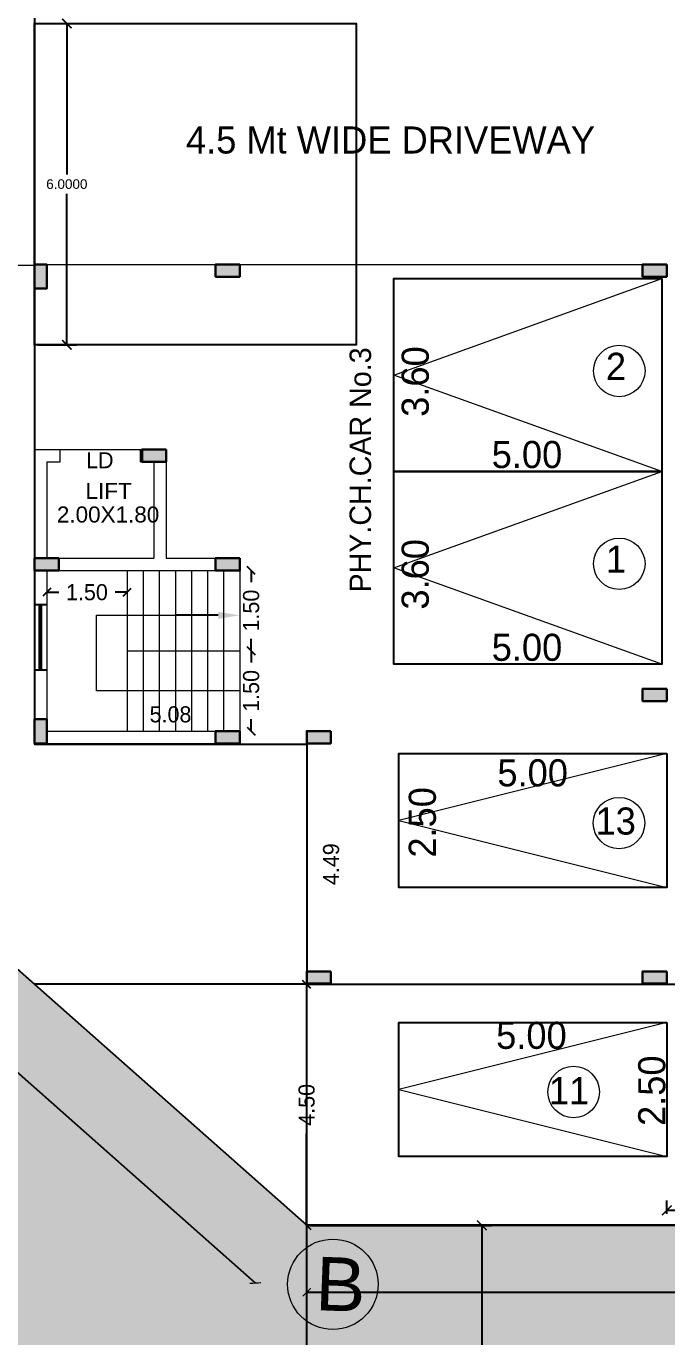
# Model space of a CAD drawing. Header units: metres. Extents: x -1560950 to -1560484, y 42726 to 42890.
# Drawn here: x -1560745.57 to -1560733.62, y 42796.52 to 42820.99 of the extents above; entities that cross this region are included whole.
import ezdxf
from ezdxf import colors
from ezdxf.entities.mleader import LeaderData, LeaderLine
from ezdxf.math import Vec2, Vec3

# ---------------------------------------------------------------- set-up
doc = ezdxf.new("R2010")
doc.units = ezdxf.units.M
doc.header["$LTSCALE"] = 750
doc.header["$MEASUREMENT"] = 0
doc.header["$PDMODE"] = 35
doc.header["$PDSIZE"] = 50
doc.linetypes.add('DASHED2', pattern=[0.375, 0.25, -0.125])
doc.layers.get('0').update_dxf_attribs({"lineweight": 5})
doc.layers.get('Defpoints').update_dxf_attribs({"lineweight": 0})
for name, color, linetype, plot in [('ANGULAR_PARKING_SLOT_1', 6, 'Continuous', False), ('DRIVE_WAY', 30, 'Continuous', False), ('TWO_WHEELER_DRIVE_WAY', 6, 'Continuous', False)]:
    doc.layers.add(name, color=color, linetype=linetype, plot=plot)
for name, color, linetype, lineweight in [('BLK_1_LVL_0_BLDG_FOOT_PRINT', 1, 'Continuous', 5), ('NOTIFIED_ROAD', 183, 'Continuous', 13), ('SUPER_IMPOSED', 7, 'Continuous', 5), ('wall', 7, 'Continuous', 30)]:
    doc.layers.add(name, color=color, linetype=linetype, lineweight=lineweight)
for name, color, linetype in [('BLK_1_LVL_0_FRONT_SETBACK', 2, 'Continuous'), ('BLK_1_LVL_0_SIDE_SETBACK1', 171, 'Continuous'), ('PLOT_BOUNDARY', 70, 'Continuous'), ('ROAD_WIDTH', 7, 'Continuous')]:
    doc.layers.add(name, color=color, linetype=linetype)
doc.styles.add('HP-12', font='palab.ttf', dxfattribs={"height": 14})
doc.styles.get("Standard").update_dxf_attribs({"font": 'arial.ttf'})
doc.styles.add('sunahari', font='framd.ttf', dxfattribs={"height": 0.3})
doc.dimstyles.new('Civil Mt', dxfattribs={"dimtxt": 0.3, "dimasz": 0.15, "dimexe": 0, "dimexo": 0, "dimgap": 0.1, "dimtad": 0, "dimzin": 0, "dimdsep": 46, "dimtxsty": 'Standard', "dimblk": 'ARCHTICK', "dimcen": 0, "dimse1": 1, "dimse2": 1, "dimclrd": 253, "dimadec": 0, "dimazin": 3, "dimtfac": 1, "dimtofl": 0, "dimtmove": 1, "dimatfit": 3, "dimfxl": 0, "dimfrac": 2, "dimtolj": 1, "dimtzin": 0, "dimarcsym": 0})
doc.dimstyles.new('CIVIL Mt.', dxfattribs={"dimscale": 0, "dimtxt": 0.2, "dimasz": 0.15, "dimexe": 0.18, "dimexo": 0.0625, "dimgap": 0.1, "dimtad": 0, "dimzin": 0, "dimdsep": 46, "dimtxsty": 'sunahari', "dimblk": 'OBLIQUE', "dimcen": 0.09, "dimse1": 1, "dimse2": 1, "dimclrd": 253, "dimclrt": 4, "dimadec": 0, "dimazin": 0, "dimtfac": 1, "dimtofl": 0, "dimtmove": 1, "dimatfit": 3, "dimfxl": 0, "dimfrac": 2, "dimtolj": 1, "dimtzin": 0, "dimarcsym": 0})
doc.dimstyles.new('CIVIL Mt.1', dxfattribs={"dimscale": 0, "dimtxt": 0.4, "dimasz": 0.15, "dimexe": 0.18, "dimexo": 0.0625, "dimgap": 0.1, "dimtad": 0, "dimzin": 0, "dimdsep": 46, "dimtxsty": 'sunahari', "dimblk": 'OBLIQUE', "dimcen": 0.09, "dimse1": 1, "dimse2": 1, "dimclrd": 253, "dimclrt": 4, "dimadec": 0, "dimazin": 0, "dimtfac": 1, "dimtofl": 0, "dimtmove": 1, "dimatfit": 3, "dimfxl": 0, "dimfrac": 2, "dimtolj": 1, "dimtzin": 0, "dimarcsym": 0})
doc.dimstyles.new('CIVIL Mt.1SITE', dxfattribs={"dimscale": 0, "dimtxt": 0.6, "dimasz": 0.15, "dimexe": 0.18, "dimexo": 0.0625, "dimgap": 0.1, "dimtad": 0, "dimzin": 0, "dimdsep": 46, "dimtxsty": 'sunahari', "dimblk": 'OBLIQUE', "dimcen": 0.09, "dimse1": 1, "dimse2": 1, "dimsd1": 1, "dimsd2": 1, "dimclrd": 253, "dimclrt": 7, "dimadec": 0, "dimazin": 0, "dimtfac": 1, "dimtofl": 0, "dimtmove": 1, "dimatfit": 3, "dimfxl": 0, "dimfrac": 2, "dimtolj": 1, "dimtzin": 0, "dimarcsym": 0})
doc.dimstyles.get("Standard").update_dxf_attribs({"dimtxt": 0.18, "dimasz": 0.18, "dimexe": 0.18, "dimexo": 0.0625, "dimgap": 0.09, "dimtad": 1, "dimtih": 1, "dimtoh": 1, "dimdec": 4, "dimzin": 0, "dimdsep": 46, "dimtxsty": 'Standard', "dimblk": 'ARCHTICK', "dimcen": 0.09, "dimadec": 0, "dimazin": 0, "dimtfac": 1, "dimtdec": 4, "dimtofl": 0, "dimtmove": 0, "dimatfit": 3, "dimldrblk": 'ARCHTICK', "dimfxl": 0, "dimtolj": 1, "dimtzin": 0, "dimarcsym": 0})
doc.dimstyles.new('STANDARD$0', dxfattribs={"dimtxt": 12, "dimasz": 3, "dimexe": 0, "dimexo": 0, "dimgap": 0, "dimtad": 0, "dimtih": 1, "dimtoh": 1, "dimdec": 1, "dimzin": 0, "dimdsep": 46, "dimlunit": 4, "dimtxsty": 'HP-12', "dimblk": 'ARCHTICK', "dimcen": 0, "dimclrd": 21, "dimclre": 2, "dimclrt": 1, "dimadec": 0, "dimazin": 0, "dimtfac": 1, "dimtdec": 1, "dimtofl": 0, "dimtmove": 1, "dimatfit": 2, "dimldrblk": 'DOTSMALL', "dimfxl": 0, "dimfrac": 1, "dimtolj": 1, "dimtzin": 0, "dimlwd": -1, "dimlwe": -1, "dimarcsym": 0})

# ---------------------------------------------------------------- blocks, each defined once
blk = doc.blocks.new('_ArchTick')
at = {"color": 0, "linetype": 'ByBlock', "const_width": 0.15}
blk.add_lwpolyline([(-0.5, -0.5), (0.5, 0.5)], dxfattribs=at)
blk = doc.blocks.new('*D1085')
at = {"color": 253, "lineweight": -2, "ltscale": 0.25}
for p, q in [((-1560740.339, 42797.353), (-1560729.747, 42797.353)), ((-1560717.939, 42797.353), (-1560728.53, 42797.353))]:
    blk.add_line(p, q, dxfattribs=at)
at = {"layer": 'Defpoints', "color": 0, "ltscale": 0.25}
for p in [(-1560740.339, 42798.602), (-1560717.939, 42798.602), (-1560740.339, 42797.353)]:
    blk.add_point(p, dxfattribs=at)
at = {"color": 253, "lineweight": -2, "ltscale": 0.25, "xscale": 0.15, "yscale": 0.15, "zscale": 0.15, "rotation": 180}
blk.add_blockref('_ArchTick', (-1560740.339, 42797.353), dxfattribs=at)
at = {"color": 253, "lineweight": -2, "ltscale": 0.25, "xscale": 0.15, "yscale": 0.15, "zscale": 0.15}
blk.add_blockref('_ArchTick', (-1560717.939, 42797.353), dxfattribs=at)
at = {"color": 0, "ltscale": 0.25, "insert": (-1560729.139, 42797.353), "char_height": 0.3, "attachment_point": 5}
blk.add_mtext('\\A1;22.40', dxfattribs=at)
blk = doc.blocks.new('*D1086')
at = {"color": 253, "lineweight": -2, "ltscale": 0.25}
for p, q in [((-1560781.865, 42833.464), (-1560762.033, 42815.896)), ((-1560741.294, 42797.524), (-1560761.126, 42815.092))]:
    blk.add_line(p, q, dxfattribs=at)
at = {"layer": 'Defpoints', "color": 0, "ltscale": 0.25}
for p in [(-1560780.909, 42834.542), (-1560781.865, 42833.464), (-1560740.339, 42798.602)]:
    blk.add_point(p, dxfattribs=at)
at = {"color": 253, "lineweight": -2, "ltscale": 0.25, "xscale": 0.15, "yscale": 0.15, "zscale": 0.15}
for p, rotation in [((-1560781.865, 42833.464), 138.4640682756164), ((-1560741.294, 42797.524), 318.4640682756164)]:
    blk.add_blockref('_ArchTick', p, dxfattribs=dict(at, rotation=rotation))
at = {"color": 0, "ltscale": 0.25, "insert": (-1560761.579, 42815.494), "char_height": 0.3, "attachment_point": 5, "rotation": 318.4641}
blk.add_mtext('\\A1;54.20', dxfattribs=at)
blk = doc.blocks.new('*D1101')
at = {"layer": 'Defpoints', "color": 0, "ltscale": 0.25}
for p in [(-1560745.418, 42808.142), (-1560745.418, 42807.589), (-1560740.339, 42807.589)]:
    blk.add_point(p, dxfattribs=at)
at = {"color": 7, "ltscale": 0.25, "insert": (-1560742.879, 42808.142), "char_height": 0.3, "attachment_point": 5, "style": 'sunahari'}
blk.add_mtext('\\A1;5.08', dxfattribs=at)
blk = doc.blocks.new('_Oblique')
at = {"color": 0, "linetype": 'ByBlock', "lineweight": -2}
blk.add_line((-0.5, -0.5), (0.5, 0.5), dxfattribs=at)
blk = doc.blocks.new('*D1102')
at = {"layer": 'Defpoints', "color": 0, "ltscale": 0.25}
for p in [(-1560740.339, 42807.589), (-1560739.882, 42807.589), (-1560740.339, 42803.102)]:
    blk.add_point(p, dxfattribs=at)
at = {"color": 7, "ltscale": 0.25, "insert": (-1560739.882, 42805.346), "char_height": 0.3, "attachment_point": 5, "rotation": 90, "style": 'sunahari'}
blk.add_mtext('\\A1;4.49', dxfattribs=at)
blk = doc.blocks.new('*D1103')
at = {"layer": 'Defpoints', "color": 0, "ltscale": 0.25}
for p in [(-1560723.891, 42803.758), (-1560740.339, 42803.102), (-1560723.891, 42803.102)]:
    blk.add_point(p, dxfattribs=at)
at = {"color": 7, "ltscale": 0.25, "insert": (-1560732.115, 42803.758), "char_height": 0.3, "attachment_point": 5, "style": 'sunahari'}
blk.add_mtext('\\A1;16.45', dxfattribs=at)
blk = doc.blocks.new('*D1106')
at = {"color": 253, "lineweight": -2, "ltscale": 0.25}
for p, q in [((-1560740.339, 42803.102), (-1560740.339, 42801.387)), ((-1560740.339, 42798.602), (-1560740.339, 42800.318))]:
    blk.add_line(p, q, dxfattribs=at)
at = {"layer": 'Defpoints', "color": 0, "ltscale": 0.25}
for p in [(-1560740.339, 42803.102), (-1560740.339, 42798.602), (-1560740.339, 42798.602)]:
    blk.add_point(p, dxfattribs=at)
at = {"color": 253, "lineweight": -2, "ltscale": 0.25, "xscale": 0.15, "yscale": 0.15, "zscale": 0.15}
for p, rotation in [((-1560740.339, 42803.102), 90), ((-1560740.339, 42798.602), 270)]:
    blk.add_blockref('_Oblique', p, dxfattribs=dict(at, rotation=rotation))
at = {"color": 4, "ltscale": 0.25, "insert": (-1560740.339, 42800.852), "char_height": 0.3, "attachment_point": 5, "rotation": 90, "style": 'sunahari'}
blk.add_mtext('\\A1;4.50', dxfattribs=at)
blk = doc.blocks.new('*D1260')
at = {"layer": 'Defpoints', "color": 0}
for p in [(-1560740.339, 42798.602), (-1560740.339, 42771.402), (-1560737.073, 42771.402)]:
    blk.add_point(p, dxfattribs=at)
at = {"layer": 'NOTIFIED_ROAD', "color": 0, "lineweight": -2}
for p, q in [((-1560740.276, 42798.602), (-1560736.893, 42798.602)), ((-1560737.073, 42798.602), (-1560737.073, 42785.184)), ((-1560737.073, 42771.402), (-1560737.073, 42784.821)), ((-1560740.276, 42771.402), (-1560736.893, 42771.402))]:
    blk.add_line(p, q, dxfattribs=at)
at = {"layer": 'NOTIFIED_ROAD', "color": 0, "lineweight": -2, "xscale": 0.18, "yscale": 0.18, "zscale": 0.18}
for p, rotation in [((-1560737.073, 42798.602), 90), ((-1560737.073, 42771.402), 270)]:
    blk.add_blockref('_ArchTick', p, dxfattribs=dict(at, rotation=rotation))
at = {"layer": 'NOTIFIED_ROAD', "color": 0, "insert": (-1560737.073, 42785.002), "char_height": 0.18, "attachment_point": 5}
blk.add_mtext('\\A1;27.2000', dxfattribs=at)
blk = doc.blocks.new('*D1261')
at = {"layer": 'Defpoints', "color": 0}
for p in [(-1560729.121, 42798.883), (-1560733.621, 42798.753), (-1560729.121, 42798.753)]:
    blk.add_point(p, dxfattribs=at)
at = {"layer": 'TWO_WHEELER_DRIVE_WAY', "color": 0}
for p, q in [((-1560733.621, 42798.816), (-1560733.621, 42799.063)), ((-1560729.121, 42798.816), (-1560729.121, 42799.063))]:
    blk.add_line(p, q, dxfattribs=at)
at = {"layer": 'TWO_WHEELER_DRIVE_WAY'}
for p, q in [((-1560733.621, 42798.883), (-1560731.657, 42798.883)), ((-1560729.121, 42798.883), (-1560731.086, 42798.883))]:
    blk.add_line(p, q, dxfattribs=at)
at = {"layer": 'TWO_WHEELER_DRIVE_WAY', "xscale": 0.18, "yscale": 0.18, "zscale": 0.18, "rotation": 180}
blk.add_blockref('_ArchTick', (-1560733.621, 42798.883), dxfattribs=at)
at = {"layer": 'TWO_WHEELER_DRIVE_WAY', "xscale": 0.18, "yscale": 0.18, "zscale": 0.18}
blk.add_blockref('_ArchTick', (-1560729.121, 42798.883), dxfattribs=at)
at = {"layer": 'TWO_WHEELER_DRIVE_WAY', "color": 0, "lineweight": -2, "insert": (-1560731.371, 42798.883), "char_height": 14, "attachment_point": 5, "style": 'HP-12'}
blk.add_mtext('\\A1;{\\H0.0071429x;4.5000}', dxfattribs=at)
blk = doc.blocks.new('_DotSmall')
at = {"color": 0, "linetype": 'ByBlock', "const_width": 0.5}
blk.add_lwpolyline([(-0.0625, 0, 1), (0.0625, 0, 1)], format="xyb", close=True, dxfattribs=at)
blk = doc.blocks.new('A$C1C442E2B')
at = {"ltscale": 0.25}
h = blk.add_hatch(color=43, dxfattribs=at)
h.dxf.hatch_style = 1
h.paths.add_polyline_path([(0.23, 0.45), (0, 0.45), (0, 0), (0.23, 0)])
at = {"layer": 'wall', "color": 240, "ltscale": 0.25}
blk.add_lwpolyline([(0, 0.45), (0.23, 0.45), (0.23, 0), (0, 0)], close=True, dxfattribs=at)
blk = doc.blocks.new('*D1266')
at = {"color": 253, "lineweight": -2, "ltscale": 0.25}
for p, q in [((-1560741.374, 42810.832), (-1560741.374, 42810.609)), ((-1560741.374, 42809.332), (-1560741.374, 42809.555))]:
    blk.add_line(p, q, dxfattribs=at)
at = {"layer": 'Defpoints', "color": 0, "ltscale": 0.25}
for p in [(-1560741.588, 42810.832), (-1560741.374, 42810.832), (-1560741.588, 42809.332)]:
    blk.add_point(p, dxfattribs=at)
at = {"color": 253, "lineweight": -2, "ltscale": 0.25, "xscale": 0.15, "yscale": 0.15, "zscale": 0.15}
for p, rotation in [((-1560741.374, 42810.832), 90), ((-1560741.374, 42809.332), 270)]:
    blk.add_blockref('_Oblique', p, dxfattribs=dict(at, rotation=rotation))
at = {"color": 4, "ltscale": 0.25, "insert": (-1560741.374, 42810.082), "char_height": 0.3, "attachment_point": 5, "rotation": 90, "style": 'sunahari'}
blk.add_mtext('\\A1;1.50', dxfattribs=at)
blk = doc.blocks.new('*D1267')
at = {"color": 253, "lineweight": -2, "ltscale": 0.25}
for p, q in [((-1560741.374, 42809.332), (-1560741.374, 42809.109)), ((-1560741.374, 42807.832), (-1560741.374, 42808.055))]:
    blk.add_line(p, q, dxfattribs=at)
at = {"layer": 'Defpoints', "color": 0, "ltscale": 0.25}
for p in [(-1560741.588, 42809.332), (-1560741.588, 42807.832), (-1560741.374, 42807.832)]:
    blk.add_point(p, dxfattribs=at)
at = {"color": 253, "lineweight": -2, "ltscale": 0.25, "xscale": 0.15, "yscale": 0.15, "zscale": 0.15}
for p, rotation in [((-1560741.374, 42809.332), 90), ((-1560741.374, 42807.832), 270)]:
    blk.add_blockref('_Oblique', p, dxfattribs=dict(at, rotation=rotation))
at = {"color": 4, "ltscale": 0.25, "insert": (-1560741.374, 42808.582), "char_height": 0.3, "attachment_point": 5, "rotation": 90, "style": 'sunahari'}
blk.add_mtext('\\A1;1.50', dxfattribs=at)
blk = doc.blocks.new('*D1268')
at = {"color": 253, "lineweight": -2, "ltscale": 0.25}
for p, q in [((-1560745.188, 42810.423), (-1560744.965, 42810.423)), ((-1560743.688, 42810.423), (-1560743.912, 42810.423))]:
    blk.add_line(p, q, dxfattribs=at)
at = {"layer": 'Defpoints', "color": 0, "ltscale": 0.25}
for p in [(-1560745.188, 42810.832), (-1560743.688, 42810.832), (-1560745.188, 42810.423)]:
    blk.add_point(p, dxfattribs=at)
at = {"color": 253, "lineweight": -2, "ltscale": 0.25, "xscale": 0.15, "yscale": 0.15, "zscale": 0.15, "rotation": 180}
blk.add_blockref('_Oblique', (-1560745.188, 42810.423), dxfattribs=at)
at = {"color": 253, "lineweight": -2, "ltscale": 0.25, "xscale": 0.15, "yscale": 0.15, "zscale": 0.15}
blk.add_blockref('_Oblique', (-1560743.688, 42810.423), dxfattribs=at)
at = {"color": 4, "ltscale": 0.25, "insert": (-1560744.438, 42810.423), "char_height": 0.3, "attachment_point": 5, "style": 'sunahari'}
blk.add_mtext('\\A1;1.50', dxfattribs=at)
blk = doc.blocks.new('*D1270')
at = {"layer": 'Defpoints', "color": 0, "ltscale": 0.2}
for p in [(-1560745.418, 42821.044), (-1560745.418, 42815.044), (-1560744.813, 42815.044)]:
    blk.add_point(p, dxfattribs=at)
at = {"layer": 'DRIVE_WAY', "color": 0, "lineweight": -2, "ltscale": 0.2}
for p, q in [((-1560745.356, 42821.044), (-1560744.633, 42821.044)), ((-1560744.813, 42821.044), (-1560744.813, 42818.226)), ((-1560744.813, 42815.044), (-1560744.813, 42817.862)), ((-1560745.356, 42815.044), (-1560744.633, 42815.044))]:
    blk.add_line(p, q, dxfattribs=at)
at = {"layer": 'DRIVE_WAY', "color": 0, "lineweight": -2, "ltscale": 0.2, "xscale": 0.18, "yscale": 0.18, "zscale": 0.18}
for p, rotation in [((-1560744.813, 42821.044), 90), ((-1560744.813, 42815.044), 270)]:
    blk.add_blockref('_ArchTick', p, dxfattribs=dict(at, rotation=rotation))
at = {"layer": 'DRIVE_WAY', "color": 0, "ltscale": 0.2, "insert": (-1560744.813, 42818.044), "char_height": 0.18, "attachment_point": 5}
blk.add_mtext('\\A1;6.0000', dxfattribs=at)

msp = doc.modelspace()

# ---------------------------------------------------------------- hatches: boundary and pattern name
at = {"ltscale": 0.25}
h = msp.add_hatch(color=51, dxfattribs=at)
h.dxf.hatch_style = 1
h.paths.add_polyline_path([(-1560780.90942, 42834.54193), (-1560781.13381, 42841.9069), (-1560783.30173, 42841.9069), (-1560783.46555, 42841.07356), (-1560783.5996, 42842.87418), (-1560783.77833, 42841.87714), (-1560786.20356, 42841.84093), (-1560786.06482, 42835.43519), (-1560785.97807, 42834.01991), (-1560796.03023, 42833.82168), (-1560795.95371, 42829.9412), (-1560794.69491, 42829.5784), (-1560797.40615, 42829.2398), (-1560795.92949, 42829.02212), (-1560795.84672, 42825.3148), (-1560785.45214, 42825.44016), (-1560785.33808, 42823.57958), (-1560785.59011, 42818.42416), (-1560783.32398, 42818.42416), (-1560783.01106, 42819.782), (-1560783.05737, 42817.57274), (-1560782.793, 42818.53057), (-1560780.29026, 42818.6203), (-1560779.98707, 42824.07298), (-1560743.10247, 42790.55106), (-1560712.32124, 42790.32847), (-1560712.32124, 42794.28709), (-1560713.42433, 42794.66141), (-1560711.3014, 42794.86936), (-1560712.39901, 42795.1908), (-1560712.39901, 42798.60248), (-1560717.93855, 42798.60248), (-1560740.33855, 42798.60248)])

# ---------------------------------------------------------------- linework, layer by layer
at = {"color": 0, "ltscale": 0.25}
for p, q in [((-1560745.41846, 42825.65726), (-1560745.41846, 42807.60176)), ((-1560760.57808, 42816.53154), (-1560745.41846, 42816.53154)), ((-1560745.41846, 42816.54404), (-1560733.62115, 42816.54404)), ((-1560745.41846, 42813.09176), (-1560742.95846, 42813.09176)), ((-1560744.93846, 42812.86176), (-1560744.93846, 42813.09176)), ((-1560743.43846, 42812.86176), (-1560743.43846, 42813.09176)), ((-1560742.95846, 42813.09176), (-1560742.95846, 42811.06176)), ((-1560745.18846, 42812.86176), (-1560745.18846, 42811.06176)), ((-1560745.18846, 42812.86176), (-1560744.93846, 42812.86176)), ((-1560743.43846, 42812.86176), (-1560743.18846, 42812.86176)), ((-1560743.18846, 42812.86176), (-1560743.18846, 42811.06176)), ((-1560745.18846, 42811.06176), (-1560743.18846, 42811.06176)), ((-1560742.95846, 42811.06176), (-1560741.58846, 42811.06176)), ((-1560741.58846, 42811.06176), (-1560741.58846, 42807.60176)), ((-1560745.18846, 42810.83176), (-1560745.18846, 42807.83176)), ((-1560745.18846, 42810.83176), (-1560741.58846, 42810.83176)), ((-1560743.68846, 42810.83176), (-1560743.68846, 42807.83176)), ((-1560743.38846, 42810.83176), (-1560743.38846, 42807.83176)), ((-1560743.08846, 42810.83176), (-1560743.08846, 42807.83176)), ((-1560742.78846, 42810.83176), (-1560742.78846, 42807.83176)), ((-1560742.48846, 42810.83176), (-1560742.48846, 42807.83176)), ((-1560742.18846, 42810.83176), (-1560742.18846, 42807.83176)), ((-1560741.88846, 42810.83176), (-1560741.88846, 42807.83176)), ((-1560743.68846, 42809.33176), (-1560741.58846, 42809.33176)), ((-1560745.18846, 42807.83176), (-1560741.58846, 42807.83176)), ((-1560745.18846, 42807.60176), (-1560741.58846, 42807.60176))]:
    msp.add_line(p, q, dxfattribs=at)
at = {"color": 0, "lineweight": -3}
for p, q in [((-1560745.18845, 42810.18685), (-1560745.41845, 42810.18685)), ((-1560745.32345, 42808.96685), (-1560745.32345, 42810.18685)), ((-1560745.28345, 42808.96685), (-1560745.28345, 42810.18685)), ((-1560745.18845, 42808.96685), (-1560745.41845, 42808.96685))]:
    msp.add_line(p, q, dxfattribs=at)
at = {"color": 3, "ltscale": 0.2}
msp.add_lwpolyline([(-1560740.33855, 42798.60248), (-1560717.93855, 42798.60248), (-1560722.39115, 42811.66442), (-1560711.07883, 42813.07559), (-1560715.61065, 42827.14476), (-1560728.02847, 42830.99154), (-1560780.90942, 42834.54193)], close=True, dxfattribs=at)
at = {"color": 0, "linetype": 'DASHED2', "ltscale": 0.25}
for points in [[(-1560733.71051, 42812.68018), (-1560738.71051, 42814.48018), (-1560733.71051, 42816.28018)], [(-1560733.71051, 42809.08018), (-1560738.71051, 42810.88018), (-1560733.71051, 42812.68018)], [(-1560733.62115, 42807.41353), (-1560738.62115, 42806.16353), (-1560733.62115, 42804.91353)], [(-1560733.62115, 42802.38874), (-1560738.62115, 42801.13874), (-1560733.62115, 42799.88874)]]:
    msp.add_lwpolyline(points, dxfattribs=at)
at = {"color": 0, "ltscale": 0.25}
for points in [[(-1560738.71051, 42809.08018), (-1560738.71051, 42812.68018), (-1560733.71051, 42812.68018), (-1560733.71051, 42809.08018)], [(-1560738.62115, 42807.41353), (-1560733.62115, 42807.41353), (-1560733.62115, 42804.91353), (-1560738.62115, 42804.91353)], [(-1560733.62115, 42802.38874), (-1560733.62115, 42799.88874), (-1560738.62115, 42799.88874), (-1560738.62115, 42802.38874)]]:
    msp.add_lwpolyline(points, close=True, dxfattribs=at)
msp.add_lwpolyline([(-1560741.58846, 42808.58576), (-1560744.25652, 42808.58576), (-1560744.25652, 42809.99304), (-1560742.78846, 42809.99304)], dxfattribs=at)
at = {"color": 0, "linetype": 'ByBlock', "ltscale": 0.25}
for centre in [(-1560734.50723, 42814.55619), (-1560734.50723, 42810.95619), (-1560734.51166, 42806.11265), (-1560735.35843, 42801.09262, -30000)]:
    msp.add_circle(centre, 0.4804, dxfattribs=at)
at = {"color": 240, "ltscale": 0.25}
msp.add_circle((-1560739.84918, 42797.5007), 0.84425, dxfattribs=at)
at = {"layer": 'ANGULAR_PARKING_SLOT_1', "color": 6, "ltscale": 400}
for points in [[(-1560733.71051, 42816.28018), (-1560733.71051, 42812.68018), (-1560738.71051, 42812.68018), (-1560738.71051, 42816.28018)], [(-1560733.71051, 42812.68018), (-1560733.71051, 42809.08018), (-1560738.71051, 42809.08018), (-1560738.71051, 42812.68018)], [(-1560733.62115, 42807.41353), (-1560733.62115, 42804.91353), (-1560738.62115, 42804.91353), (-1560738.62115, 42807.41353)], [(-1560733.62115, 42802.38874), (-1560733.62115, 42799.88874), (-1560738.62115, 42799.88874), (-1560738.62115, 42802.38874)]]:
    msp.add_lwpolyline(points, close=True, dxfattribs=at)
at = {"layer": 'BLK_1_LVL_0_BLDG_FOOT_PRINT', "color": 1}
msp.add_lwpolyline([(-1560717.11065, 42825.64476), (-1560723.89115, 42825.64476), (-1560728.02847, 42825.64476), (-1560728.02847, 42829.49154), (-1560745.41846, 42829.49154), (-1560745.41846, 42825.64476), (-1560745.41846, 42807.58926), (-1560740.33855, 42807.58926), (-1560740.33855, 42803.10248), (-1560723.89115, 42803.10248), (-1560723.89115, 42807.58926), (-1560723.89115, 42814.57559), (-1560717.11065, 42814.57559)], close=True, dxfattribs=at)
at = {"layer": 'BLK_1_LVL_0_FRONT_SETBACK', "color": 2}
msp.add_lwpolyline([(-1560740.33855, 42803.10248), (-1560723.89115, 42803.10248), (-1560723.89115, 42798.60248), (-1560740.33855, 42798.60248)], close=True, dxfattribs=at)
at = {"layer": 'BLK_1_LVL_0_SIDE_SETBACK1', "color": 171}
msp.add_lwpolyline([(-1560740.33855, 42803.10248), (-1560745.41846, 42803.10248), (-1560775.2082, 42829.49154), (-1560745.41846, 42829.49154), (-1560745.41846, 42807.58926), (-1560740.33855, 42807.58926), (-1560740.33855, 42803.10248)], close=True, dxfattribs=at)
at = {"layer": 'DRIVE_WAY', "color": 255, "ltscale": 0.2}
msp.add_lwpolyline([(-1560745.41846, 42821.04405), (-1560739.41846, 42821.04405), (-1560739.41846, 42815.04405), (-1560745.41846, 42815.04405)], close=True, dxfattribs=at)
msp.add_lwpolyline([(-1560745.41846, 42821.04405), (-1560739.41846, 42821.04405), (-1560739.41846, 42815.04405), (-1560745.41846, 42815.04405)], close=True, dxfattribs=at)
at = {"layer": 'PLOT_BOUNDARY', "color": 70, "ltscale": 0.2}
msp.add_lwpolyline([(-1560740.33855, 42798.60248), (-1560717.93855, 42798.60248), (-1560722.39115, 42811.66442), (-1560711.07883, 42813.07559), (-1560715.61065, 42827.14476), (-1560728.02847, 42830.99154), (-1560780.90942, 42834.54193)], close=True, dxfattribs=at)
at = {"layer": 'ROAD_WIDTH', "color": 1, "ltscale": 400}
msp.add_lwpolyline([(-1560740.33855, 42798.60248), (-1560713.13855, 42798.60248), (-1560713.13855, 42771.40248), (-1560740.33855, 42771.40248)], close=True, dxfattribs=at)
at = {"layer": 'SUPER_IMPOSED', "color": 5, "ltscale": 0.2}
msp.add_lwpolyline([(-1560740.33855, 42798.60248), (-1560717.93855, 42798.60248), (-1560722.39115, 42811.66442), (-1560711.07883, 42813.07559), (-1560715.61065, 42827.14476), (-1560728.02847, 42830.99154), (-1560780.90942, 42834.54193)], close=True, dxfattribs=at)

# ---------------------------------------------------------------- block references
at = {"color": 0, "ltscale": 0.25}
for p in [(-1560745.41846, 42816.09405), (-1560745.41846, 42807.60176)]:
    msp.add_blockref('A$C1C442E2B', p, dxfattribs=at)
at = {"color": 0, "ltscale": 0.25, "rotation": 270}
for p in [(-1560742.03845, 42816.54404), (-1560734.07115, 42816.54404), (-1560743.40845, 42813.09176), (-1560745.41345, 42811.06176), (-1560742.03845, 42811.06176), (-1560734.07115, 42808.62045), (-1560742.03845, 42807.83176), (-1560740.33855, 42807.83176), (-1560740.33855, 42803.34498), (-1560734.07115, 42803.34498)]:
    msp.add_blockref('A$C1C442E2B', p, dxfattribs=at)

# ---------------------------------------------------------------- texts
at = {"color": 0, "linetype": 'ByBlock', "ltscale": 0.25, "style": 'sunahari'}
for s, height, p in [('4.5 Mt WIDE DRIVEWAY', 0.5058873, (-1560742.59044, 42818.61604)), ('2', 0.50589, (-1560734.75616, 42814.38959, -60000)), ('5.00', 0.505887, (-1560736.8872, 42812.74321)), ('LD', 0.3, (-1560744.45399, 42812.73894)), ('1', 0.50589, (-1560734.75616, 42810.78959, -60000)), ('5.00', 0.505887, (-1560736.8872, 42809.14321)), ('5.00', 0.505887, (-1560736.78121, 42806.79868)), ('13', 0.505887, (-1560734.95003, 42805.89873, -60000)), ('5.00', 0.505887, (-1560736.80407, 42801.89732, -60000)), ('11', 0.505887, (-1560735.82047, 42800.86313, -90000))]:
    msp.add_text(s, height=height, dxfattribs=at).set_placement(p)
for s, height, p in [('PHY.CH.CAR No.3', 0.4, (-1560739.13781, 42810.41892)), ('3.60', 0.505887, (-1560738.06136, 42813.70024, -60000)), ('3.60', 0.505887, (-1560738.06136, 42810.10024, -60000)), ('2.50', 0.505887, (-1560737.92802, 42805.46822, -60000)), ('2.50', 0.505887, (-1560733.64805, 42800.45787, -60000))]:
    msp.add_text(s, height=height, rotation=90, dxfattribs=at).set_placement(p)
at = {"color": 0}
msp.add_text('LIFT', height=0.3, rotation=360, dxfattribs=at).set_placement((-1560744.46388, 42812.16688))
at = {"color": 1, "lineweight": -2}
msp.add_text('B', height=1, rotation=357.815162, dxfattribs=at).set_placement((-1560740.18922, 42797.0197))
at = {"color": 0, "ltscale": 0.25, "insert": (-1560744.99872, 42812.02607), "char_height": 0.3, "width": 10.4014615, "attachment_point": 1}
msp.add_mtext('2.00X1.80', dxfattribs=at)

# ---------------------------------------------------------------- dimensions: what is measured, and where the dimension line sits
at = {"color": 0, "ltscale": 0.25}
for p1, p2, distance, picture, middle in [((-1560740.33855, 42798.60248), (-1560780.90942, 42834.54193), 1.4405, '*D1086', (-1560761.57917, 42815.49393)), ((-1560717.93855, 42798.60248), (-1560740.33855, 42798.60248), 1.24957, '*D1085', (-1560729.13855, 42797.35291))]:
    dim = msp.add_aligned_dim(p1=p1, p2=p2, distance=distance, dimstyle='Civil Mt', dxfattribs=at)
    dim.commit()
    dim.dimension.update_dxf_attribs({"geometry": picture, "text_midpoint": middle})
dim = msp.add_linear_dim(base=(-1560745.18846, 42810.42305), p1=(-1560743.68846, 42810.83176), p2=(-1560745.18846, 42810.83176), dimstyle='CIVIL Mt.1', override={"dimscale": 1}, dxfattribs=at)
dim.commit()
dim.dimension.update_dxf_attribs({"geometry": '*D1268', "text_midpoint": (-1560744.43846, 42810.42305)})
for base, p1, p2, dimstyle, picture, middle in [((-1560741.37397, 42810.83176), (-1560741.58846, 42809.33176), (-1560741.58846, 42810.83176), 'CIVIL Mt.1', '*D1266', (-1560741.37397, 42810.08176)), ((-1560741.37397, 42807.83176), (-1560741.58846, 42809.33176), (-1560741.58846, 42807.83176), 'CIVIL Mt.1', '*D1267', (-1560741.37397, 42808.58176)), ((-1560740.33855, 42798.60248), (-1560740.33855, 42803.10248), (-1560740.33855, 42798.60248), 'CIVIL Mt.', '*D1106', (-1560740.33855, 42800.85248))]:
    dim = msp.add_linear_dim(base=base, p1=p1, p2=p2, angle=90, dimstyle=dimstyle, override={"dimscale": 1}, dxfattribs=at)
    dim.commit()
    dim.dimension.update_dxf_attribs({"geometry": picture, "text_midpoint": middle})
at = {"color": 240, "ltscale": 0.25}
for base, p1, p2, picture, middle in [((-1560745.41846, 42808.1418), (-1560740.33855, 42807.58926), (-1560745.41846, 42807.58926), '*D1101', (-1560742.8785, 42808.1418)), ((-1560723.89115, 42803.75833), (-1560740.33855, 42803.10248), (-1560723.89115, 42803.10248), '*D1103', (-1560732.11485, 42803.75833))]:
    dim = msp.add_linear_dim(base=base, p1=p1, p2=p2, dimstyle='CIVIL Mt.1SITE', override={"dimscale": 1}, dxfattribs=at)
    dim.commit()
    dim.dimension.update_dxf_attribs({"geometry": picture, "text_midpoint": middle})
dim = msp.add_linear_dim(base=(-1560739.88239, 42807.58926), p1=(-1560740.33855, 42803.10248), p2=(-1560740.33855, 42807.58926), angle=90, dimstyle='CIVIL Mt.1SITE', override={"dimscale": 1}, dxfattribs=at)
dim.commit()
dim.dimension.update_dxf_attribs({"geometry": '*D1102', "text_midpoint": (-1560739.88239, 42805.34587)})
at = {"layer": 'DRIVE_WAY', "color": 255, "ltscale": 0.2}
dim = msp.add_aligned_dim(p1=(-1560745.41846, 42821.04405), p2=(-1560745.41846, 42815.04405), distance=0.60545, dimstyle='Standard', dxfattribs=at)
dim.commit()
dim.dimension.update_dxf_attribs({"geometry": '*D1270', "text_midpoint": (-1560744.813, 42818.04405)})
at = {"layer": 'NOTIFIED_ROAD', "color": 1}
dim = msp.add_aligned_dim(p1=(-1560740.33855, 42798.60248), p2=(-1560740.33855, 42771.40248), distance=3.26512, dimstyle='STANDARD$0', override={"dimtxt": 0.18, "dimasz": 0.18, "dimexe": 0.18, "dimexo": 0.0625, "dimgap": 0.09, "dimtad": 1, "dimdec": 4, "dimlunit": 2, "dimtxsty": 'Standard', "dimcen": 0.09, "dimclrd": 0, "dimclre": 0, "dimclrt": 0, "dimtdec": 4, "dimtmove": 0, "dimatfit": 3, "dimldrblk": 'ArchTick', "dimfrac": 0, "dimlwd": 65534, "dimlwe": 65534}, dxfattribs=at)
dim.commit()
dim.dimension.update_dxf_attribs({"geometry": '*D1260', "text_midpoint": (-1560737.07344, 42785.00248)})
at = {"layer": 'TWO_WHEELER_DRIVE_WAY', "lineweight": -2}
dim = msp.add_aligned_dim(p1=(-1560733.62115, 42798.75311), p2=(-1560729.12115, 42798.75311), distance=0.12956, text='{\\H0.0071429x;<>}', dimstyle='STANDARD$0', override={"dimtxt": 0.18, "dimasz": 0.18, "dimexe": 0.18, "dimexo": 0.0625, "dimgap": 0.09, "dimdec": 4, "dimlunit": 2, "dimblk1": 'ArchTick', "dimblk2": 'ArchTick', "dimsah": 1, "dimcen": 0.09, "dimclrd": 256, "dimclre": 0, "dimclrt": 0, "dimtdec": 4, "dimtmove": 0, "dimfrac": 0}, dxfattribs=at)
dim.commit()
dim.dimension.update_dxf_attribs({"geometry": '*D1261', "text_midpoint": (-1560731.37115, 42798.88267)})

# ---------------------------------------------------------------- leaders
at = {"color": 0, "ltscale": 0.25}
ml = msp.add_multileader_mtext('Standard', dxfattribs=at)
ml.set_content('', color=4)
ml.set_leader_properties(color=252)
ml.build(insert=Vec2(0, 0))
ml.multileader.update_dxf_attribs({"leader_type": 2, "text_left_attachment_type": 2, "text_right_attachment_type": 2, "dogleg_length": 0.05, "arrow_head_size": 0.4, "scale": 2})
ctx = ml.context
ctx.base_point, ctx.scale, ctx.char_height, ctx.arrow_head_size, ctx.landing_gap_size, ctx.plane_origin = Vec3(-1560742.78846, 42809.99304), 2, 0.46, 0.4, 0, Vec3(-1560741.58846, 42809.99304)
ctx.left_attachment, ctx.right_attachment, ctx.text_align_type = 2, 2, 2
notes = []
notes.append((ctx, [(0, (1, 1, 0), (-1560742.68846, 42809.99304), (-1, 0), 0.1, [(0, [(-1560741.58846, 42809.99304)], 0, [])])]))
ctx.mtext.insert, ctx.mtext.alignment, ctx.mtext.flow_direction = Vec3(-1560742.78846, 42810.22304), 3, 5
for ctx, leaders in notes:
    for number, flags, end, landing, length, lines in leaders:
        leader = LeaderData()
        leader.index, (leader.has_last_leader_line, leader.has_dogleg_vector, leader.attachment_direction) = number, flags
        leader.last_leader_point, leader.dogleg_vector, leader.dogleg_length = Vec3(end), Vec3(landing), length
        for number, points, colour, breaks in lines:
            line = LeaderLine()
            line.index, line.vertices, line.color, line.breaks = number, Vec3.list(points), colors.encode_raw_color(colour), breaks
            leader.lines.append(line)
        ctx.leaders.append(leader)

doc.saveas('drawing.dxf')
